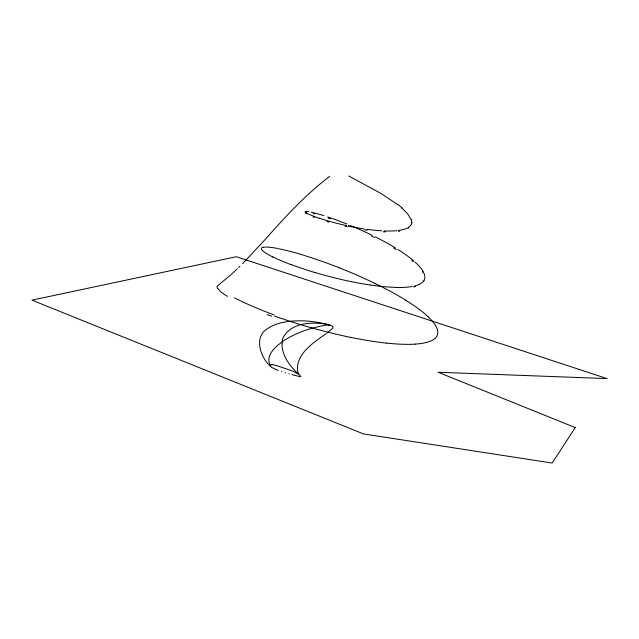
<?xml version="1.0" encoding="UTF-8"?>
<svg xmlns="http://www.w3.org/2000/svg" width="639" height="639" viewBox="0 0 639 639"><rect width="100%" height="100%" fill="white"/><g stroke="black" fill="none" stroke-linecap="round" stroke-linejoin="round"><path stroke-width="0.96" d="M423.457 281.687L423.976 280.769M242.548 263.683L264.011 240.759C284.363 217.875 305.107 194.999 329.612 176.42M239.952 266.255L238.643 267.533M237.325 268.803L236.797 269.307M236.262 269.81L235.464 270.569M234.936 271.072L234.401 271.567M233.858 272.07L232.788 273.061M232.245 273.556L230.887 274.786M230.336 275.273L217.244 286.112A128.743 16.302 16.8 0 0 217.556 288.429M408.033 228.347L408.832 227.803M327.016 333.119L332.799 328.087A36.215 6.845 18.5 0 0 332.959 326.944M326.13 333.71C313.406 342.48 293.397 355.643 298.237 373.543M413.633 286.999L415.398 286.544M398.265 231.334L399.798 231.094M305.642 212.276L306.153 212.268M383.232 231.805L385.349 231.877M269.93 364.885A30.832 5.831 18.5 0 0 270.337 365.468L270.632 365.404A44.45 8.403 18.5 0 1 270.824 364.949L271.439 364.621A5.416 1.022 18.5 0 0 271.839 364.661L271.942 364.669M271.839 364.661L271.894 364.661A11.55 2.181 18.5 0 1 276.152 365.404L292.43 370.987L298.717 374.23L300.865 376.379L299.667 376.619L292.942 374.845A10.767 2.037 18.5 0 0 292.207 374.662L292.063 374.622M364.669 229.92L367.106 230.272M344.972 226.214L347.408 226.749M313.214 213.546L314.707 213.929M289.291 373.919L288.772 373.783M326.88 221.533L328.957 222.14M285.649 372.904L285.162 372.753M281.879 371.706L281.44 371.555M328.142 218.051L330.443 218.842M267.206 314.588L271.615 316.209M313.046 216.933L314.46 217.468M278.292 370.412L277.334 370.037A11.526 2.181 18.5 0 1 271.08 366.914M348.503 225.711L351.298 226.869M371.475 235.999L374.358 237.42M348.702 175.957L381.036 193.497L397.913 204.72M393.672 247.94L396.212 249.49M305.682 213.514L306.193 213.833M411.66 260.297L413.457 261.798M221.509 292.534L217.651 288.453M401.707 207.843L407.802 214.009L411.189 219.696M298.517 374.103C288.644 365.276 278.748 351.346 283.085 337.576C291.68 322.024 312.886 321.625 328.334 324.548A4.401 0.831 18.5 0 1 330.059 325.043L332.008 325.946A6.941 1.31 18.5 0 1 332.719 326.585M270.776 366.506C261.678 359.174 252.796 337.983 267.11 328.885C276.887 322.176 289.219 320.802 300.785 320.802C307.575 320.898 314.356 321.609 321.018 322.951C323.486 323.47 325.962 324.029 328.35 324.852C329.452 325.107 330.059 325.794 328.566 325.283A2.524 0.479 18.5 0 0 328.19 325.195L327.248 325.051A3.778 0.711 18.5 0 0 326.713 325.003C312.183 327.384 297.742 332.024 285.17 339.812C277.39 345.068 265.201 354.102 269.922 364.877M422.459 271.671L423.186 272.957M227.508 296.392A114.269 14.282 17.3 0 1 221.933 292.646M274.043 314.915A116.729 15.168 16.7 0 1 234.385 297.798M311.409 327.799A114.054 18.387 14.8 0 1 274.602 316.081M350.18 337.312A112.472 21.031 14.4 0 1 311.305 327.759M386.419 343.119A110.635 23.539 14.6 0 1 350.292 337.288M415.406 344.117A108.854 25.712 15.3 0 1 386.587 343.111M415.502 344.094A107.064 27.15 16.5 0 0 433.234 339.74A105.275 27.597 18.1 0 0 437.523 330.227M427.834 316.537A103.486 26.95 19.8 0 1 437.571 330.267M405.733 300.242A101.697 25.248 21.4 0 1 428.002 316.64M374.622 283.317A99.908 22.684 22.6 0 1 406.021 300.37M339.269 267.853A98.118 19.577 23.2 0 1 374.829 283.365M305.314 255.816A96.329 16.31 23.1 0 1 339.085 267.717M278.54 248.739A94.54 13.315 22.5 0 1 304.579 255.52M263.667 247.245A92.759 10.951 21.2 0 1 277.653 248.475M262.445 250.608A90.97 9.513 19.5 0 1 263.34 247.205M272.757 256.99A89.18 9.162 17.6 0 1 262.549 250.592M291.12 264.666A87.399 9.889 15.7 0 1 272.549 256.774M315.075 272.573A85.61 11.558 14.2 0 1 290.601 264.394M314.739 272.422A83.829 13.866 13.2 0 0 342.496 279.754A82.04 16.454 12.9 0 0 370.444 285.042M395.397 287.35A80.258 18.898 13.4 0 1 370.644 285.042M412.371 286.456A78.573 20.823 14.7 0 1 395.876 287.518M423.146 281.583A76.792 21.87 16.7 0 1 414.312 286.04M423.961 273.157A75.011 21.854 19 0 1 423.833 280.713M414.991 262.046A73.229 20.736 21.4 0 1 423.425 271.95M397.825 249.466A71.448 18.619 23.4 0 1 413.425 260.632M375.157 236.829A69.675 15.767 24.8 0 1 395.469 247.964M350.476 225.567A67.894 12.524 25.3 0 1 372.186 235.32M327.735 216.988A66.121 9.313 24.9 0 1 346.953 224.073M311.241 212.228A64.339 6.542 23.5 0 1 323.917 215.678M305.13 211.868A62.566 4.569 21.3 0 1 308.629 211.629M309.667 214.736A60.793 3.626 18.6 0 1 305.442 212.212M319.244 218.298A59.02 3.794 15.7 0 1 310.482 214.904M331.361 221.917A57.254 5.016 13.1 0 1 319.332 218.195M346.721 225.687A55.481 7.061 11 0 1 332.16 222.068M364.35 228.962A53.716 9.593 9.9 0 1 348.567 226.054M381.906 230.847A51.959 12.189 9.9 0 1 366.722 229.289M396.907 230.663A50.193 14.433 11.3 0 1 384.199 230.959M407.259 228.043A48.436 15.935 13.9 0 1 398.616 230.439M411.963 222.332A46.615 16.438 17.6 0 1 408.169 227.508M411.34 219.736A45.281 15.959 21.4 0 1 411.772 222.276M398.225 204.728A47.941 14.985 26.7 0 1 402.035 207.883M575.236 427.579L552.2 463.043L363.479 433.921L31.95 300.146L236.334 256.718L607.05 378.592L438.138 372.257L575.236 427.579"/></g></svg>
